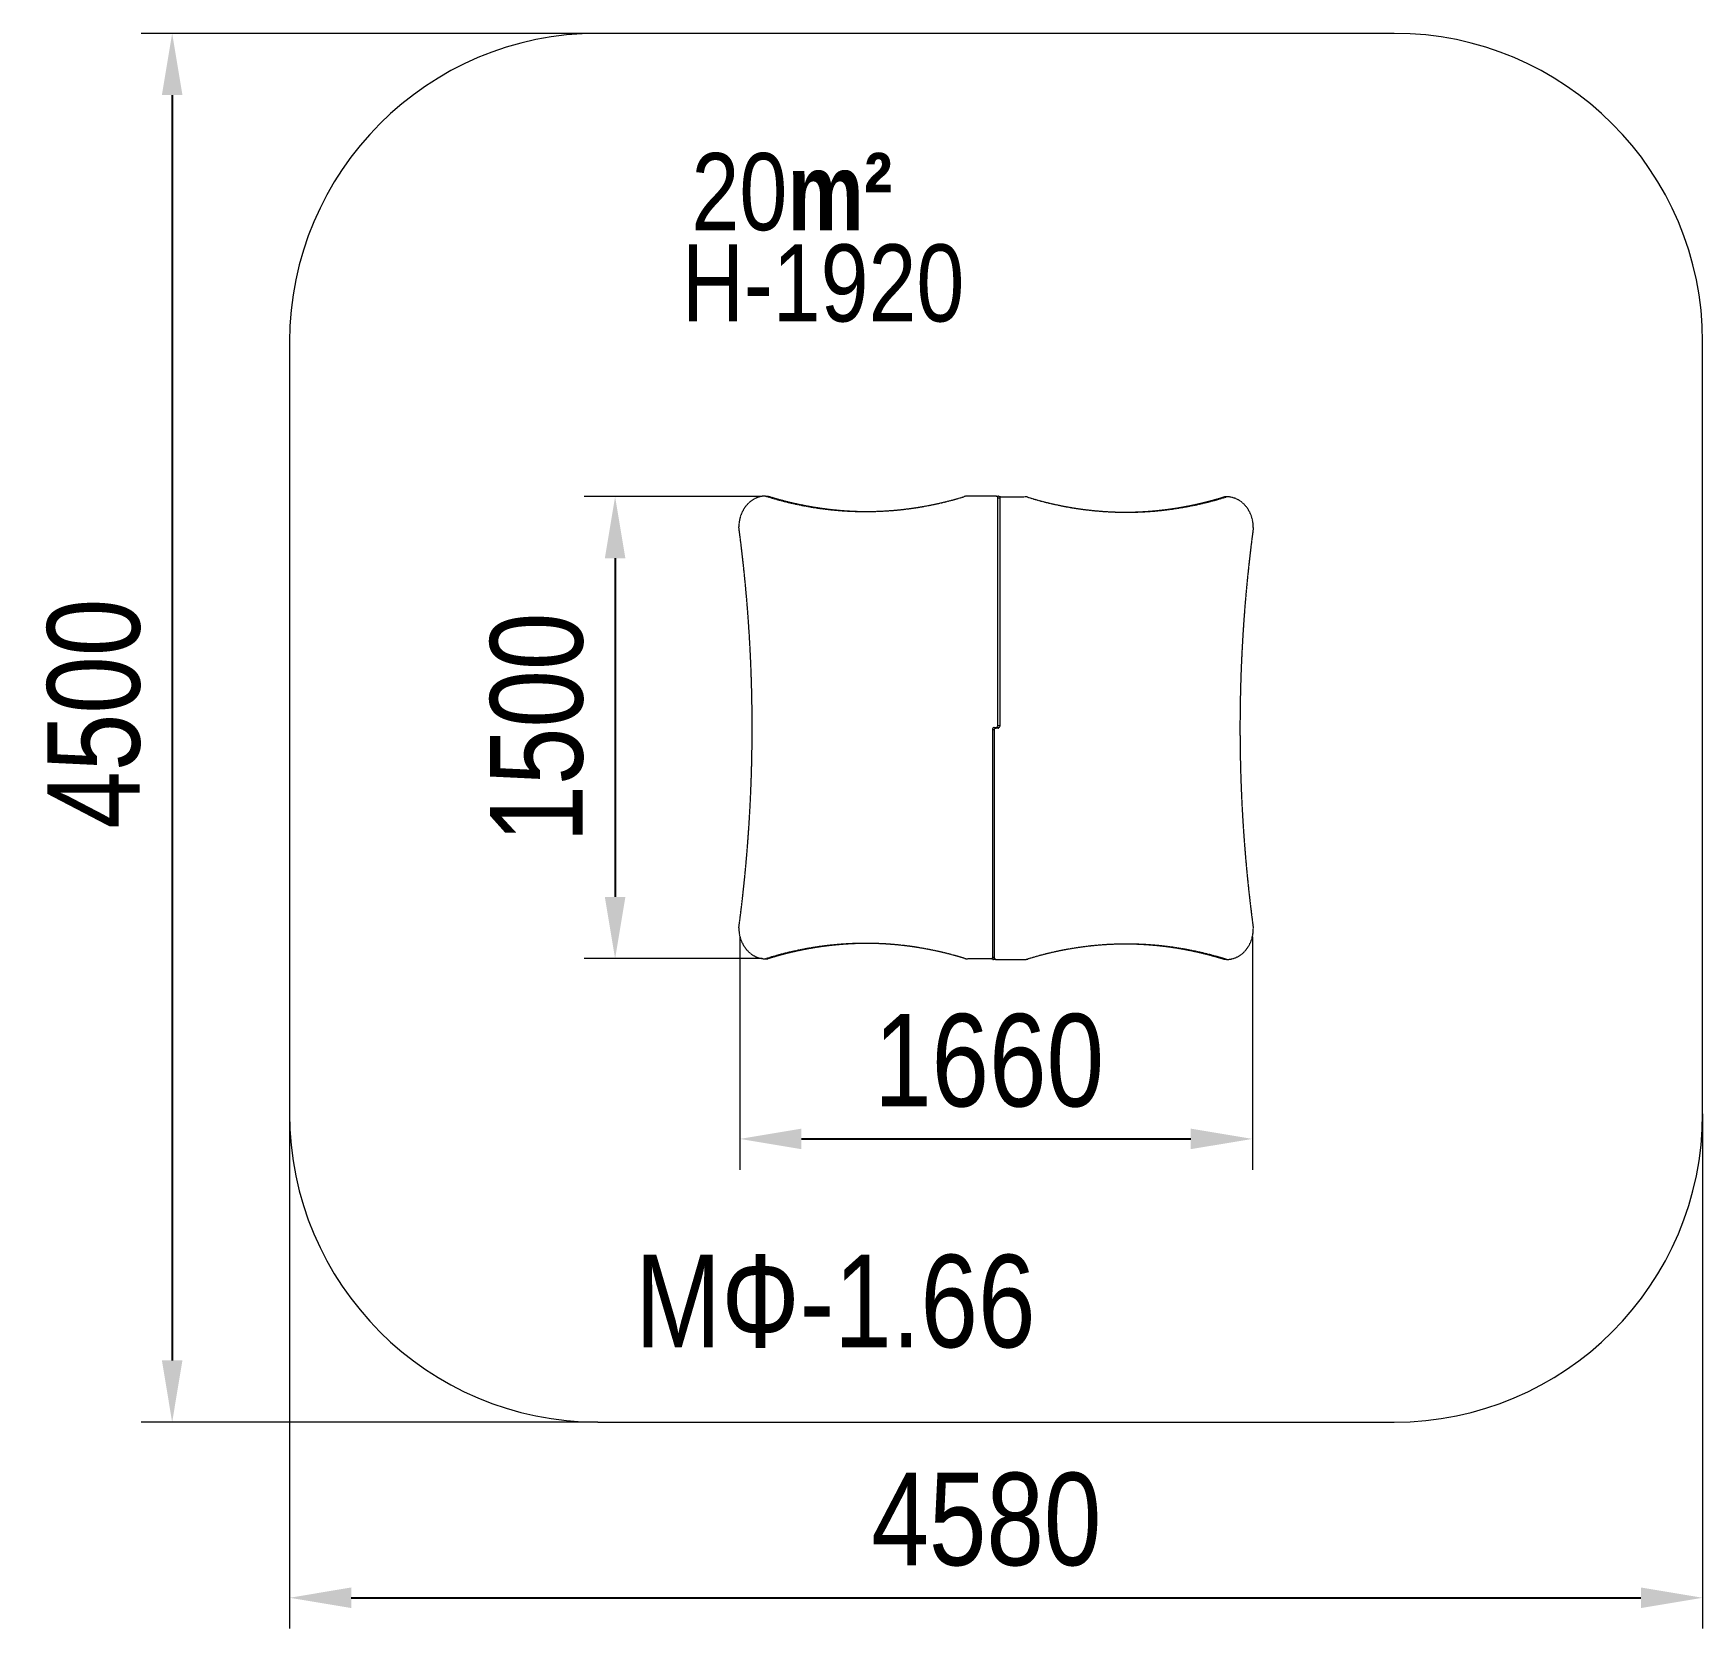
# Model space of a CAD drawing. Header units: millimetres. Extents: x -2938 to 2474, y -2804 to 2367.
import ezdxf

# ---------------------------------------------------------------- set-up
doc = ezdxf.new("R2010")
doc.units = ezdxf.units.MM
doc.linetypes.add('HIDDEN', pattern=[1.905, 1.27, -0.635])
for name, color, linetype in [('DIKOM_АРТИКУЛ', 7, 'Continuous'), ('DIKOM_ЗОНА', 90, 'Continuous'), ('DIKOM_ОБЪЕКТ', 7, 'Continuous'), ('DIKOM_РАЗМЕР_ЗОНА', 7, 'Continuous'), ('DIKOM_РАЗМЕР_ОБЪЕКТА', 7, 'Continuous')]:
    doc.layers.add(name, color=color, linetype=linetype)
doc.styles.add('style1', font='arialbd.ttf', dxfattribs={"width": 0.8})
doc.dimstyles.new('1-50', dxfattribs={"dimtxt": 300, "dimasz": 200, "dimexe": 100, "dimexo": 0, "dimgap": 100, "dimtad": 1, "dimtoh": 1, "dimtxsty": 'style1', "dimcen": 200, "dimclrd": 7, "dimclre": 7, "dimclrt": 7, "dimadec": 1, "dimazin": 2, "dimtfac": 1, "dimtmove": 0, "dimatfit": 2, "dimfxl": 0, "dimlwd": 25, "dimlwe": 18, "dimarcsym": 0})

# ---------------------------------------------------------------- blocks, each defined once
blk = doc.blocks.new('*D0')
at = {"layer": 'Defpoints', "color": 0, "transparency": 16777216}
for p in [(-579.8, 865.6), (-1052, -632), (-574.6, -632)]:
    blk.add_point(p, dxfattribs=at)
at = {"layer": 'DIKOM_РАЗМЕР_ОБЪЕКТА', "color": 7, "lineweight": 18, "transparency": 16777216}
for p, q in [((-579.8, 865.6), (-1152, 865.6)), ((-574.6, -632), (-1152, -632))]:
    blk.add_line(p, q, dxfattribs=at)
at = {"layer": 'DIKOM_РАЗМЕР_ОБЪЕКТА', "color": 7, "lineweight": 25, "transparency": 16777216}
blk.add_line((-1052, 665.6), (-1052, -432), dxfattribs=at)
at = {"layer": 'DIKOM_РАЗМЕР_ОБЪЕКТА', "color": 7, "transparency": 16777216}
for points in [[(-1085.3, 665.6), (-1018.6, 665.6), (-1052, 865.6)], [(-1085.3, -432), (-1018.6, -432), (-1052, -632)]]:
    blk.add_solid(points, dxfattribs=at)
at = {"layer": 'DIKOM_РАЗМЕР_ОБЪЕКТА', "color": 7, "transparency": 16777216, "insert": (-1305.1, 116.8), "char_height": 300, "attachment_point": 5, "rotation": 90, "style": 'style1'}
blk.add_mtext('{\\fArial|b0|i0|c204|p34;1500}', dxfattribs=at)
blk = doc.blocks.new('*D1')
at = {"layer": 'Defpoints', "color": 0, "transparency": 16777216}
for p in [(-647.6, -559.6), (1014.4, -561.8), (1014.4, -1216.6)]:
    blk.add_point(p, dxfattribs=at)
at = {"layer": 'DIKOM_РАЗМЕР_ОБЪЕКТА', "color": 7, "lineweight": 18, "transparency": 16777216}
for p, q in [((-647.6, -559.6), (-647.6, -1316.6)), ((1014.4, -561.8), (1014.4, -1316.6))]:
    blk.add_line(p, q, dxfattribs=at)
at = {"layer": 'DIKOM_РАЗМЕР_ОБЪЕКТА', "color": 7, "lineweight": 25, "transparency": 16777216}
blk.add_line((-447.6, -1216.6), (814.4, -1216.6), dxfattribs=at)
at = {"layer": 'DIKOM_РАЗМЕР_ОБЪЕКТА', "color": 7, "transparency": 16777216}
for points in [[(-447.6, -1183.2), (-447.6, -1249.9), (-647.6, -1216.6)], [(814.4, -1183.2), (814.4, -1249.9), (1014.4, -1216.6)]]:
    blk.add_solid(points, dxfattribs=at)
at = {"layer": 'DIKOM_РАЗМЕР_ОБЪЕКТА', "color": 7, "transparency": 16777216, "insert": (160.6, -963.4), "char_height": 300, "attachment_point": 5, "style": 'style1'}
blk.add_mtext('{\\fArial|b0|i0|c204|p34;1660}', dxfattribs=at)
blk = doc.blocks.new('*D2')
at = {"layer": 'Defpoints', "color": 0, "transparency": 16777216}
for p in [(-1107.5, 2367.3), (-2488.3, -2134.9), (-1107.5, -2134.9)]:
    blk.add_point(p, dxfattribs=at)
at = {"layer": 'DIKOM_РАЗМЕР_ЗОНА', "color": 7, "lineweight": 18, "transparency": 16777216}
for p, q in [((-1107.5, 2367.3), (-2588.3, 2367.3)), ((-1107.5, -2134.9), (-2588.3, -2134.9))]:
    blk.add_line(p, q, dxfattribs=at)
at = {"layer": 'DIKOM_РАЗМЕР_ЗОНА', "color": 7, "lineweight": 25, "transparency": 16777216}
blk.add_line((-2488.3, 2167.3), (-2488.3, -1934.9), dxfattribs=at)
at = {"layer": 'DIKOM_РАЗМЕР_ЗОНА', "color": 7, "transparency": 16777216}
for points in [[(-2521.6, 2167.3), (-2455, 2167.3), (-2488.3, 2367.3)], [(-2521.6, -1934.9), (-2455, -1934.9), (-2488.3, -2134.9)]]:
    blk.add_solid(points, dxfattribs=at)
at = {"layer": 'DIKOM_РАЗМЕР_ЗОНА', "color": 7, "transparency": 16777216, "insert": (-2741.5, 161.9), "char_height": 300, "attachment_point": 5, "rotation": 90, "style": 'style1'}
blk.add_mtext('{\\fArial|b0|i0|c204|p34;4500}', dxfattribs=at)
blk = doc.blocks.new('*D3')
at = {"layer": 'Defpoints', "color": 0, "transparency": 16777216}
for p in [(-2107.5, -1134.9), (2474.5, -1134.9), (2474.5, -2704.1)]:
    blk.add_point(p, dxfattribs=at)
at = {"layer": 'DIKOM_РАЗМЕР_ЗОНА', "color": 7, "lineweight": 18, "transparency": 16777216}
for p, q in [((-2107.5, -1134.9), (-2107.5, -2804.1)), ((2474.5, -1134.9), (2474.5, -2804.1))]:
    blk.add_line(p, q, dxfattribs=at)
at = {"layer": 'DIKOM_РАЗМЕР_ЗОНА', "color": 7, "lineweight": 25, "transparency": 16777216}
blk.add_line((-1907.5, -2704.1), (2274.5, -2704.1), dxfattribs=at)
at = {"layer": 'DIKOM_РАЗМЕР_ЗОНА', "color": 7, "transparency": 16777216}
for points in [[(-1907.5, -2670.7), (-1907.5, -2737.4), (-2107.5, -2704.1)], [(2274.5, -2670.7), (2274.5, -2737.4), (2474.5, -2704.1)]]:
    blk.add_solid(points, dxfattribs=at)
at = {"layer": 'DIKOM_РАЗМЕР_ЗОНА', "color": 7, "transparency": 16777216, "insert": (152, -2450.9), "char_height": 300, "attachment_point": 5, "style": 'style1'}
blk.add_mtext('{\\fArial|b0|i0|c204|p34;4580}', dxfattribs=at)

msp = doc.modelspace()

# ---------------------------------------------------------------- linework, layer by layer
at = {"layer": 'DIKOM_ЗОНА', "color": 3, "lineweight": 15}
msp.add_lwpolyline([(-1107.527, -2134.94), (1474.487, -2134.94, 0.41421356), (2474.487, -1134.94), (2474.487, 1367.277, 0.41421356), (1474.487, 2367.277), (-1107.527, 2367.277, 0.41421356), (-2107.527, 1367.277), (-2107.527, -1134.94, 0.41421356)], format="xyb", close=True, dxfattribs=at)
at = {"layer": 'DIKOM_ОБЪЕКТ', "color": 7, "linetype": 'HIDDEN', "lineweight": 15}
for p, q in [((-564.186, 867.277), (-556.686, 867.277)), ((184.06, 867.277), (91.056, 867.277)), ((184.06, 867.277), (191.56, 867.277)), ((189.256, 123.277), (189.256, 861.277)), ((189.256, 861.277), (196.756, 861.277)), ((197.463, 865.06), (195.593, 865.06)), ((196.756, 123.277), (196.756, 861.277)), ((197.463, 865.06), (275.745, 865.06)), ((930.987, 865.06), (923.487, 865.06)), ((171.935, 111.277), (171.935, -629.723)), ((171.935, 111.277), (174.724, 111.277)), ((177.545, 109.06), (174.479, 109.06)), ((177.132, 117.277), (184.06, 117.277)), ((177.545, 109.06), (177.545, -628.94)), ((182.741, 115.06), (178.718, 115.06)), ((189.669, 115.06), (182.741, 115.06)), ((184.06, 117.277), (191.56, 117.277)), ((189.256, 123.277), (196.756, 123.277)), ((-564.186, -632.723), (-556.686, -632.723)), ((169.337, -632.723), (91.056, -632.723)), ((169.337, -632.723), (173.522, -632.723)), ((171.935, -629.723), (174.508, -629.723)), ((177.545, -628.94), (174.479, -628.94)), ((182.741, -634.94), (175.241, -634.94)), ((182.741, -634.94), (275.745, -634.94)), ((930.987, -634.94), (923.487, -634.94))]:
    msp.add_line(p, q, dxfattribs=at)
at = {"layer": 'DIKOM_ОБЪЕКТ', "color": 7, "linetype": 'HIDDEN', "lineweight": 15, "flags": 128}
for points in [[(-564.186, 867.277), (-569.415, 867.094), (-574.625, 866.548), (-579.797, 865.639), (-584.912, 864.371), (-589.951, 862.749), (-594.896, 860.778), (-599.729, 858.467), (-604.432, 855.822), (-608.989, 852.855), (-613.382, 849.575), (-617.596, 845.995), (-621.614, 842.128), (-625.423, 837.987), (-629.009, 833.589), (-632.358, 828.949), (-635.459, 824.083), (-638.299, 819.01), (-640.869, 813.749), (-643.159, 808.318), (-645.161, 802.737), (-646.867, 797.027), (-648.272, 791.208), (-649.37, 785.302), (-650.157, 779.33), (-650.631, 773.314), (-650.789, 767.277)], [(-564.186, 867.277), (-545.091, 861.479), (-525.919, 856.033), (-506.673, 850.94), (-487.36, 846.202), (-467.984, 841.819), (-448.55, 837.794), (-429.063, 834.127), (-409.528, 830.818), (-389.95, 827.869), (-370.333, 825.281), (-350.684, 823.054), (-331.006, 821.188), (-311.304, 819.685), (-291.585, 818.544), (-271.852, 817.766), (-252.112, 817.352), (-232.367, 817.3), (-212.625, 817.611), (-192.89, 818.286), (-173.166, 819.323), (-153.459, 820.723), (-133.774, 822.486), (-114.116, 824.61), (-94.489, 827.095), (-74.899, 829.941), (-55.351, 833.147), (-35.85, 836.713), (-16.401, 840.636), (2.992, 844.917), (22.324, 849.554), (41.589, 854.545), (60.783, 859.891), (79.9, 865.589)], [(-556.686, 867.277), (-537.591, 861.479), (-518.419, 856.033), (-499.173, 850.94), (-479.86, 846.202), (-460.484, 841.819), (-441.05, 837.794), (-421.563, 834.127), (-402.028, 830.818), (-382.45, 827.869), (-362.833, 825.281), (-343.184, 823.054), (-323.506, 821.188), (-303.804, 819.685), (-284.085, 818.544), (-264.352, 817.766), (-244.612, 817.352), (-235.677, 817.283)], [(286.9, 863.372), (306.018, 857.674), (325.211, 852.328), (344.477, 847.337), (363.808, 842.7), (383.201, 838.419), (402.651, 834.496), (422.152, 830.93), (441.7, 827.724), (461.29, 824.878), (480.916, 822.393), (500.574, 820.268), (520.259, 818.506), (539.966, 817.106), (559.69, 816.069), (579.426, 815.394), (599.168, 815.083), (618.912, 815.135), (638.653, 815.549), (658.386, 816.327), (678.105, 817.468), (697.806, 818.971), (717.484, 820.837), (737.134, 823.064), (756.75, 825.652), (776.329, 828.601), (795.864, 831.91), (815.351, 835.577), (834.785, 839.602), (854.161, 843.985), (873.474, 848.723), (892.719, 853.816), (911.892, 859.262), (930.987, 865.06)], [(602.477, 815.066), (611.412, 815.135), (631.153, 815.549), (650.886, 816.327), (670.605, 817.468), (690.306, 818.971), (709.984, 820.837), (729.634, 823.064), (749.25, 825.652), (768.829, 828.601), (788.364, 831.91), (807.851, 835.577), (827.285, 839.602), (846.661, 843.985), (865.974, 848.723), (885.219, 853.816), (904.392, 859.262), (923.487, 865.06)], [(1017.589, 765.06), (1017.431, 771.097), (1016.958, 777.113), (1016.171, 783.085), (1015.073, 788.991), (1013.668, 794.81), (1011.961, 800.52), (1009.96, 806.101), (1007.669, 811.532), (1005.1, 816.793), (1002.259, 821.866), (999.159, 826.731), (995.81, 831.372), (992.224, 835.77), (988.415, 839.911), (984.396, 843.778), (980.183, 847.358), (975.789, 850.638), (971.233, 853.605), (966.529, 856.25), (961.696, 858.561), (956.751, 860.532), (951.712, 862.154), (946.597, 863.422), (941.425, 864.33), (936.216, 864.877), (930.987, 865.06)], [(-650.789, -532.723), (-645.708, -493.612), (-640.943, -454.448), (-636.493, -415.234), (-632.36, -375.974), (-628.543, -336.671), (-625.043, -297.329), (-621.861, -257.951), (-618.995, -218.541), (-616.448, -179.101), (-614.219, -139.636), (-612.307, -100.149), (-610.714, -60.643), (-609.44, -21.121), (-608.483, 18.413), (-607.846, 57.955), (-607.527, 97.502), (-607.527, 137.051), (-607.846, 176.598), (-608.483, 216.141), (-609.44, 255.674), (-610.714, 295.196), (-612.307, 334.702), (-614.219, 374.189), (-616.448, 413.655), (-618.995, 453.094), (-621.861, 492.504), (-625.043, 531.882), (-628.543, 571.224), (-632.36, 610.527), (-636.493, 649.787), (-640.943, 689.001), (-645.708, 728.165), (-650.789, 767.277)], [(1017.589, 765.06), (1012.508, 725.948), (1007.743, 686.784), (1003.294, 647.57), (999.16, 608.31), (995.344, 569.007), (991.844, 529.665), (988.661, 490.287), (985.796, 450.877), (983.248, 411.438), (981.019, 371.972), (979.108, 332.485), (977.515, 292.979), (976.24, 253.457), (975.284, 213.924), (974.647, 174.381), (974.328, 134.834), (974.328, 95.285), (974.647, 55.738), (975.284, 16.196), (976.24, -23.338), (977.515, -62.86), (979.108, -102.366), (981.019, -141.853), (983.248, -181.318), (985.796, -220.758), (988.661, -260.168), (991.844, -299.546), (995.344, -338.888), (999.16, -378.191), (1003.294, -417.451), (1007.743, -456.665), (1012.508, -495.829), (1017.589, -534.94)], [(-650.789, -532.723), (-650.631, -538.761), (-650.157, -544.777), (-649.37, -550.749), (-648.272, -556.655), (-646.867, -562.474), (-645.161, -568.184), (-643.159, -573.765), (-640.869, -579.196), (-638.299, -584.457), (-635.459, -589.53), (-632.358, -594.395), (-629.009, -599.036), (-625.423, -603.434), (-621.614, -607.574), (-617.596, -611.442), (-613.382, -615.022), (-608.989, -618.301), (-604.432, -621.269), (-599.729, -623.913), (-594.896, -626.225), (-589.951, -628.195), (-584.912, -629.818), (-579.797, -631.085), (-574.625, -631.994), (-569.415, -632.541), (-564.186, -632.723)], [(930.987, -634.94), (936.216, -634.758), (941.425, -634.211), (946.597, -633.302), (951.712, -632.035), (956.751, -630.413), (961.696, -628.442), (966.529, -626.13), (971.233, -623.486), (975.789, -620.519), (980.183, -617.239), (984.396, -613.659), (988.415, -609.791), (992.224, -605.651), (995.81, -601.253), (999.159, -596.612), (1002.259, -591.747), (1005.1, -586.674), (1007.669, -581.413), (1009.96, -575.982), (1011.961, -570.401), (1013.668, -564.691), (1015.073, -558.872), (1016.171, -552.966), (1016.958, -546.994), (1017.431, -540.978), (1017.589, -534.94)], [(79.9, -631.036), (60.783, -625.338), (41.589, -619.992), (22.324, -615), (2.992, -610.364), (-16.401, -606.083), (-35.85, -602.159), (-55.351, -598.594), (-74.899, -595.388), (-94.489, -592.542), (-114.116, -590.056), (-133.774, -587.932), (-153.459, -586.17), (-173.166, -584.77), (-192.89, -583.732), (-212.625, -583.058), (-232.367, -582.747), (-252.112, -582.798), (-271.852, -583.213), (-291.585, -583.991), (-311.304, -585.132), (-331.006, -586.635), (-350.684, -588.501), (-370.333, -590.728), (-389.95, -593.316), (-409.528, -596.265), (-429.063, -599.573), (-448.55, -603.241), (-467.984, -607.266), (-487.36, -611.648), (-506.673, -616.387), (-525.919, -621.479), (-545.091, -626.925), (-564.186, -632.723)], [(-235.677, -582.73), (-244.612, -582.798), (-264.352, -583.213), (-284.085, -583.991), (-303.804, -585.132), (-323.506, -586.635), (-343.184, -588.501), (-362.833, -590.728), (-382.45, -593.316), (-402.028, -596.265), (-421.563, -599.573), (-441.05, -603.241), (-460.484, -607.266), (-479.86, -611.648), (-499.173, -616.387), (-518.419, -621.479), (-537.591, -626.925), (-556.686, -632.723)], [(930.987, -634.94), (911.892, -629.142), (892.719, -623.696), (873.474, -618.604), (854.161, -613.866), (834.785, -609.483), (815.351, -605.458), (795.864, -601.79), (776.329, -598.482), (756.75, -595.533), (737.134, -592.945), (717.484, -590.718), (697.806, -588.852), (678.105, -587.349), (658.386, -586.208), (638.653, -585.43), (618.912, -585.015), (599.168, -584.964), (579.426, -585.275), (559.69, -585.95), (539.966, -586.987), (520.259, -588.387), (500.574, -590.149), (480.916, -592.273), (461.29, -594.759), (441.7, -597.605), (422.152, -600.811), (402.651, -604.376), (383.201, -608.3), (363.808, -612.581), (344.477, -617.217), (325.211, -622.209), (306.018, -627.555), (286.9, -633.253)], [(923.487, -634.94), (904.392, -629.142), (885.219, -623.696), (865.974, -618.604), (846.661, -613.866), (827.285, -609.483), (807.851, -605.458), (788.364, -601.79), (768.829, -598.482), (749.25, -595.533), (729.634, -592.945), (709.984, -590.718), (690.306, -588.852), (670.605, -587.349), (650.886, -586.208), (631.153, -585.43), (611.412, -585.015), (602.477, -584.947)]]:
    msp.add_lwpolyline(points, dxfattribs=at)
at = {"layer": 'DIKOM_ОБЪЕКТ', "color": 7, "linetype": 'HIDDEN', "lineweight": 15}
for centre, radius, start, end in [((91.081, 829.401), 37.876, 90.037793, 107.168718), ((183.627, 861.652), 5.642, 356.188739, 85.59805), ((191.127, 861.652), 5.642, 356.188739, 85.59805), ((197.49, 862.668), 2.392, 90.635547, 130.210659), ((275.72, 827.183), 37.876, 72.831282, 89.962207), ((177.565, 111.652), 5.642, 94.40195, 183.811261), ((183.174, 109.435), 5.642, 94.40195, 183.811261), ((184.763, 112.26), 5.018, 91.502671, 146.092135), ((182.037, 120.076), 5.018, 271.502671, 326.092135), ((183.627, 122.902), 5.642, 274.40195, 363.811261), ((189.474, 120.23), 5.174, 272.162019, 335.717091), ((191.127, 122.902), 5.642, 274.40195, 3.811261), ((91.081, -594.847), 37.876, 252.831282, 269.962207), ((169.121, -629.911), 2.821, 274.40195, 3.811261), ((175.353, -629.959), 4.982, 213.693579, 268.711615), ((183.174, -629.315), 5.642, 176.188739, 265.59805), ((275.72, -597.064), 37.876, 270.037793, 287.168718)]:
    msp.add_arc(centre, radius, start, end, dxfattribs=at)

# ---------------------------------------------------------------- texts
at = {"layer": 'DIKOM_АРТИКУЛ', "insert": (-987.086, -1592.126), "char_height": 300, "width": 1494.34203, "attachment_point": 1, "style": 'style1'}
msp.add_mtext('{\\fArial|b0|i0|c204|p34;MФ-1.66}', dxfattribs=at)
at = {"layer": 'DIKOM_РАЗМЕР_ОБЪЕКТА', "char_height": 250, "width": 789.53053, "attachment_point": 1, "style": 'style1'}
for s, insert in [('{\\fArial|b0|i0|c204|p34;20}m²', (-804.281, 1979.272)), ('{\\fArial|b0|i0|c204|p34;H-1920}', (-835.752, 1683.373))]:
    msp.add_mtext(s, dxfattribs=dict(at, insert=insert))

# ---------------------------------------------------------------- dimensions: what is measured, and where the dimension line sits
at = {"layer": 'DIKOM_РАЗМЕР_ЗОНА'}
dim = msp.add_linear_dim(base=(-2488.293, -2134.94), p1=(-1107.527, 2367.277), p2=(-1107.527, -2134.94), angle=90, text='{\\fArial|b0|i0|c204|p34;4500}', dimstyle='1-50', dxfattribs=at)
dim.commit()
dim.dimension.update_dxf_attribs({"geometry": '*D2', "text_midpoint": (-2488.293, 161.895), "dimtype": 160})
dim = msp.add_linear_dim(base=(2474.487, -2704.059), p1=(-2107.527, -1134.94), p2=(2474.487, -1134.94), text='{\\fArial|b0|i0|c204|p34;4580}', dimstyle='1-50', dxfattribs=at)
dim.commit()
dim.dimension.update_dxf_attribs({"geometry": '*D3', "text_midpoint": (151.984, -2704.059), "dimtype": 160})
at = {"layer": 'DIKOM_РАЗМЕР_ОБЪЕКТА'}
dim = msp.add_linear_dim(base=(-1051.973, -631.994), p1=(-579.797, 865.639), p2=(-574.625, -631.994), angle=90, text='{\\fArial|b0|i0|c204|p34;1500}', dimstyle='1-50', dxfattribs=at)
dim.commit()
dim.dimension.update_dxf_attribs({"geometry": '*D0', "text_midpoint": (-1051.973, 116.822), "dimtype": 160})
dim = msp.add_linear_dim(base=(1014.37, -1216.577), p1=(-647.57, -559.564), p2=(1014.37, -561.781), text='{\\fArial|b0|i0|c204|p34;1660}', dimstyle='1-50', dxfattribs=at)
dim.commit()
dim.dimension.update_dxf_attribs({"geometry": '*D1', "text_midpoint": (160.636, -1216.577), "dimtype": 160})

doc.saveas('drawing.dxf')
